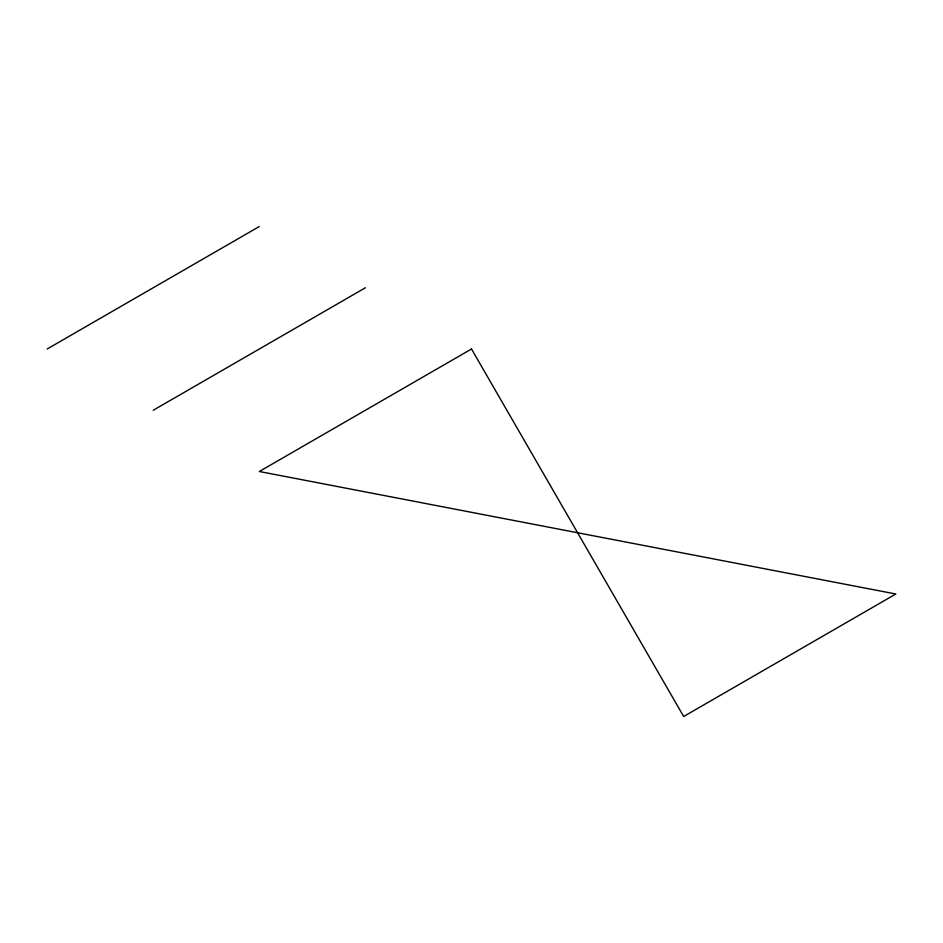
<?xml version="1.0" encoding="UTF-8"?>
<svg xmlns="http://www.w3.org/2000/svg" width="943" height="943" viewBox="0 0 943 943"><rect width="100%" height="100%" fill="white"/><g stroke="black" fill="none" stroke-linecap="round" stroke-linejoin="round"><path stroke-width="1.41" d="M47.15 349.004L259.325 226.509M153.237 410.252L365.412 287.756M471.5 349.004L259.325 471.5L895.85 593.996L683.675 716.491L471.5 349.004"/></g></svg>
